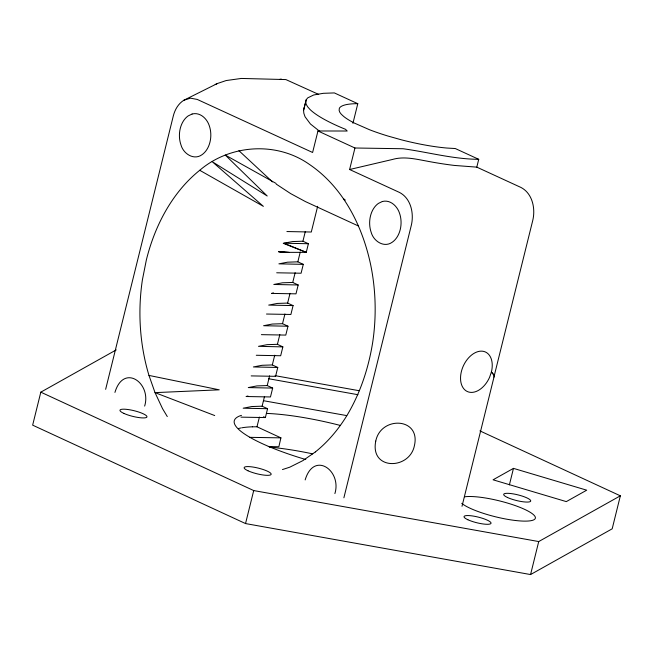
<?xml version="1.0" encoding="UTF-8"?>
<svg xmlns="http://www.w3.org/2000/svg" width="653" height="653" viewBox="0 0 653 653"><rect width="100%" height="100%" fill="white"/><g stroke="black" fill="none" stroke-linecap="round" stroke-linejoin="round"><path stroke-width="0.98" d="M144.648 406.093C151.733 383.058 123.654 363.044 114.928 392.42M334.891 493.586C341.976 470.552 313.897 450.537 305.163 479.914M462.006 506.287L494.427 375.32M252.376 426.817L256.98 426.784L280.921 437.861L278.847 446.75L268.31 446.579M302.935 241.21L308.387 243.732L306.257 252.352L283.222 243.308L292.65 241.561L302.935 241.21L305.318 231.464M116.258 349.886L40.812 392.159L32.65 425.152L245.536 523.567L530.562 574.558L612.188 528.816L620.35 495.823L479.922 430.898M105.647 389.335L173.298 115.981C174.865 109.745 178.277 103.672 183.877 100.236L217.286 83.551L226.167 80.548L241.365 78.442L285.883 79.576L318.656 94.407M319.578 131.253L310.436 123.988L305.065 116.797L303.841 113.271L303.563 110.39L306.233 99.705L307.751 97.852L313.693 94.987L323.292 93.314L334.36 92.922L357.787 103.696L352.938 123.303M240.965 417.145L265.371 417.569L267.567 408.705L243.185 408.198L251.829 406.541L262.106 406.19L264.522 396.444M247.952 396.004L246.075 396.518L270.473 396.951L272.668 388.086L248.287 387.58L256.931 385.915L267.216 385.564L269.624 375.826M251.176 375.899L275.574 376.332L277.77 367.459L253.388 366.953L262.033 365.296L272.317 364.945L274.725 355.208M256.278 355.273L280.668 355.746L282.863 346.89L258.49 346.335L267.134 344.67L277.419 344.319L279.827 334.581M261.38 334.654L285.785 335.087L287.981 326.222L263.592 325.716L272.236 324.051L282.52 323.7L284.937 313.962M266.489 314.036L290.887 314.468L293.083 305.596L268.701 305.09L277.345 303.433L287.622 303.082L290.038 293.336M273.476 292.895L271.591 293.409L295.989 293.842L298.184 284.977L273.803 284.471L282.447 282.806L292.732 282.455L295.14 272.717M276.692 272.791L301.09 273.223L303.286 264.351L278.904 263.845L287.549 262.188L297.833 261.837L300.241 252.099M317.652 206.315L311.293 232.019L286.896 231.546M245.536 523.567L253.707 490.566L40.812 392.159M343.886 497.806L411.284 225.432C414.149 213.662 411.08 198.52 399.579 192.488L349.616 169.511L354.954 148.002L403.089 148.745C428.295 152.182 453.109 159.152 478.731 159.316L476.796 167.135L454.439 165.438A105.5 22.112 13.9 0 1 426.009 160.948C414.973 158.932 403.554 156.206 392.445 159.471L349.616 169.511M509.389 484.869L513.47 468.372L586.712 490.183L566.306 501.61L493.064 479.808L513.47 468.372M530.562 574.558L538.725 541.557L620.35 495.823M303.563 110.39L306.233 99.705M305.686 101.819L306.135 104.145L307.563 106.7L309.971 109.435A105.574 22.129 13.9 0 0 322.721 118.495A105.141 22.039 13.9 0 0 342.866 128.233L345.519 129.302L347.208 131.016L317.962 130.984L312.607 152.484L197.255 99.436L190.415 98.154L183.877 100.236M256.98 426.784L259.412 417.063M304.02 108.61L304.216 107.843M493.905 377.132L532.758 220.436C535.615 208.666 532.554 193.525 521.045 187.493L476.796 167.135M315.35 451.941L302.878 460.626L289.728 467.205L282.447 469.564M167.29 416.565L162.581 408.737L155.03 392.633L148.974 375.426A163.495 118.242 -89.1 0 1 140.011 319.227A161.764 116.985 -89.1 0 1 142.419 279.745L146.345 259.992A162.891 117.801 -89.1 0 1 167.625 207.621A163.258 118.071 -89.1 0 1 199.736 170.294C230.044 144.337 276.684 141.244 309.457 164.442C343.176 187.289 362.48 225.914 370.692 264.906A162.295 117.369 -89.1 0 1 372.667 342.515C368.602 367.81 360.513 392.526 347.461 414.639A163.25 118.062 -89.1 0 1 315.35 451.949M215.212 84.588L217.286 83.551M283.68 251.658L281.01 252.246L278.488 251.634L289.042 252.36L306.257 252.352L284.006 243.226L308.387 243.732M279.827 79.331L281.321 79.095M357.787 103.696L354.954 103.713A71.153 14.913 13.9 0 0 347.339 104.423A71.634 15.019 13.9 0 0 339.356 108.276C338.034 111.892 341.748 114.748 344.147 116.814A71.063 14.897 13.9 0 0 354.538 123.156L369.557 129.751A71.601 15.011 13.9 0 0 387.923 136.036L401.26 139.783A71.773 15.043 13.9 0 0 428.213 145.586A71.446 14.978 13.9 0 0 446.668 148.027L455.296 148.541L478.731 159.316M280.921 437.861L249.585 437.339M289.042 252.36L278.488 251.634M275.084 375.671L359.223 390.723M268.644 378.732L357.934 394.706M263.445 400.697L346.719 415.594M253.707 490.566L538.725 541.557M148.974 375.426L219.228 389.825L155.03 392.633L214.706 415.553M199.736 170.294L263.379 206.348L212.176 161.658L267.216 195.998L225.285 155.055L275.982 183.379M358.497 226.028L305.433 201.589L290.658 193.606L276.211 184.105M263.543 416.753L265.371 417.569M317.962 130.984L354.954 148.002M297.833 261.837L303.286 264.351M292.732 282.455L298.184 284.977M287.622 303.082L293.083 305.596M282.52 323.7L287.981 326.222M272.317 364.945L277.77 367.459M267.216 385.564L272.668 388.086M262.106 406.19L267.567 408.705M277.419 344.319L282.863 346.89M343.682 198.863L345.306 200.087M238.9 150.672L272.513 181.893M464.642 496.802A39.107 8.195 13.9 0 1 523.575 508.883A39.107 8.195 13.9 0 1 518.319 520.792A39.107 8.195 13.9 0 1 461.753 503.349M269.534 447.134A99.942 20.953 13.9 0 1 312.697 453.868M305.792 459.541A99.942 20.953 13.9 0 1 241.471 415.357M267.118 413.439A99.942 20.953 13.9 0 1 340.393 425.454M238.525 428.515A98.783 20.708 13.9 0 1 240.965 427.96M241.847 427.797A98.783 20.708 13.9 0 1 252.376 426.817M375.761 441.085C369.761 470.568 409.709 470.013 414.426 445.558C420.94 417.389 380.821 415.7 375.761 441.085M491.391 372.014L489.562 377.344A21.737 14.301 -65.3 0 1 462.83 387.425A21.737 14.301 -65.3 0 1 474.674 352.971A21.737 14.301 -65.3 0 1 491.399 372.022L494.378 375.532L491.391 372.014M192.104 114.014L188.203 115.891A21.712 15.696 -89.1 0 0 181.02 145.056C183.371 153.7 193.868 160.646 202.014 154.704A21.712 15.696 -89.1 0 0 209.229 125.556C206.903 118.519 199.973 111.941 192.104 114.014M382.34 201.508L378.446 203.385A21.712 15.705 -89.1 0 0 371.239 232.533C373.614 241.177 384.086 248.148 392.257 242.206A21.712 15.705 -89.1 0 0 399.473 213.049C397.146 206.022 390.216 199.434 382.34 201.508M467.883 519.747A13.909 2.914 13.9 0 0 490.558 523.804A13.909 2.914 13.9 0 0 474.168 516.229A13.909 2.914 13.9 0 0 467.883 519.747M507.561 497.521A13.909 2.914 13.9 0 0 530.236 501.577A13.909 2.914 13.9 0 0 513.846 493.995A13.909 2.914 13.9 0 0 507.561 497.521M248.001 470.78A13.909 2.914 13.9 0 0 270.677 474.837A13.909 2.914 13.9 0 0 254.286 467.262A13.909 2.914 13.9 0 0 248.001 470.78M123.817 413.373A13.909 2.914 13.9 0 0 146.484 417.43A13.909 2.914 13.9 0 0 130.102 409.855A13.909 2.914 13.9 0 0 123.817 413.373"/></g></svg>
